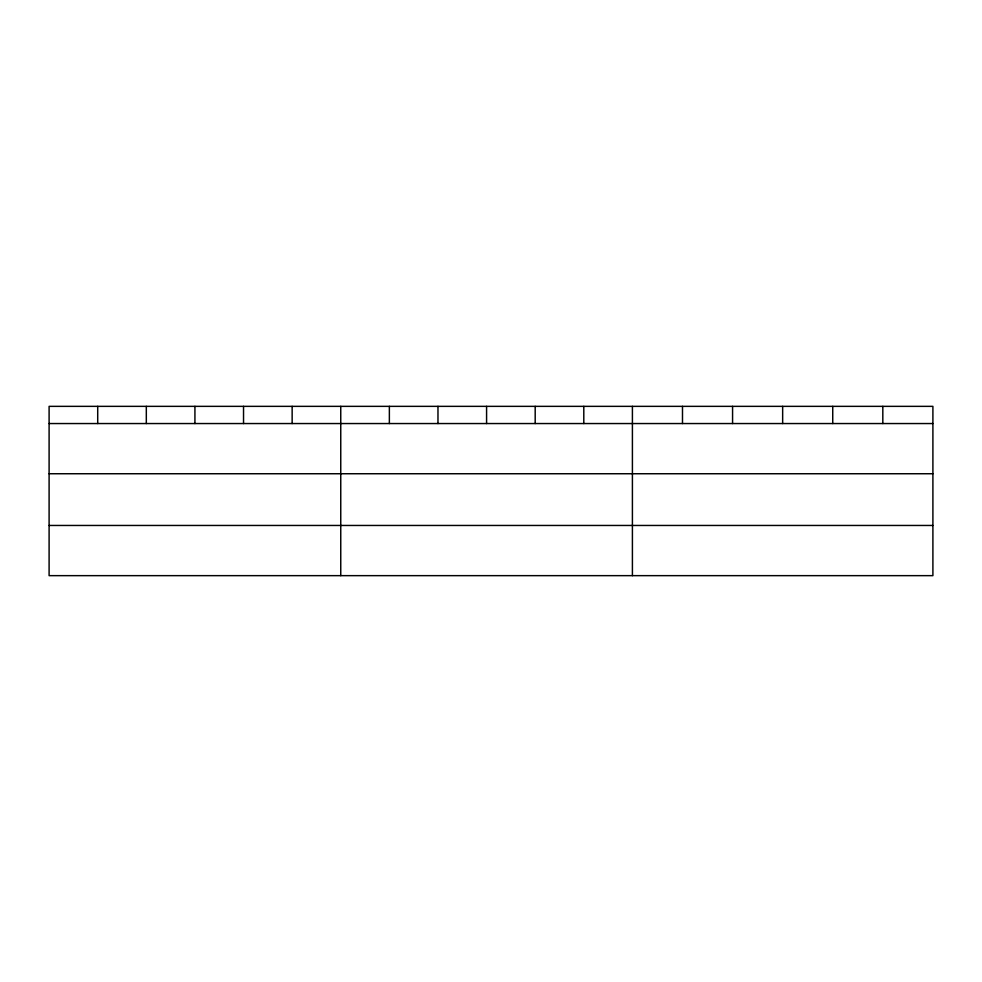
<?xml version="1.0" encoding="UTF-8"?>
<svg xmlns="http://www.w3.org/2000/svg" width="982" height="982" viewBox="0 0 982 982"><rect width="100%" height="100%" fill="white"/><g stroke="black" fill="none" stroke-linecap="round" stroke-linejoin="round"><path stroke-width="1.47" d="M932.9 473.741L932.9 406.352L49.1 406.352L49.1 575.648L932.9 575.648L932.9 473.741L49.1 473.741M49.1 423.549L932.9 423.549M49.1 525.456L932.9 525.456M882.818 406.352L882.818 423.549M832.736 406.352L832.736 423.549M782.654 406.352L782.654 423.549M732.572 406.352L732.572 423.549M682.49 406.352L682.49 423.549M632.408 406.352L632.408 575.648M583.799 406.352L583.799 423.549M535.19 406.352L535.19 423.549M486.581 406.352L486.581 423.549M437.972 406.352L437.972 423.549M389.363 406.352L389.363 423.549M340.754 406.352L340.754 575.648M292.145 406.352L292.145 423.549M243.536 406.352L243.536 423.549M194.927 406.352L194.927 423.549M146.318 406.352L146.318 423.549M97.709 406.352L97.709 423.549"/></g></svg>
